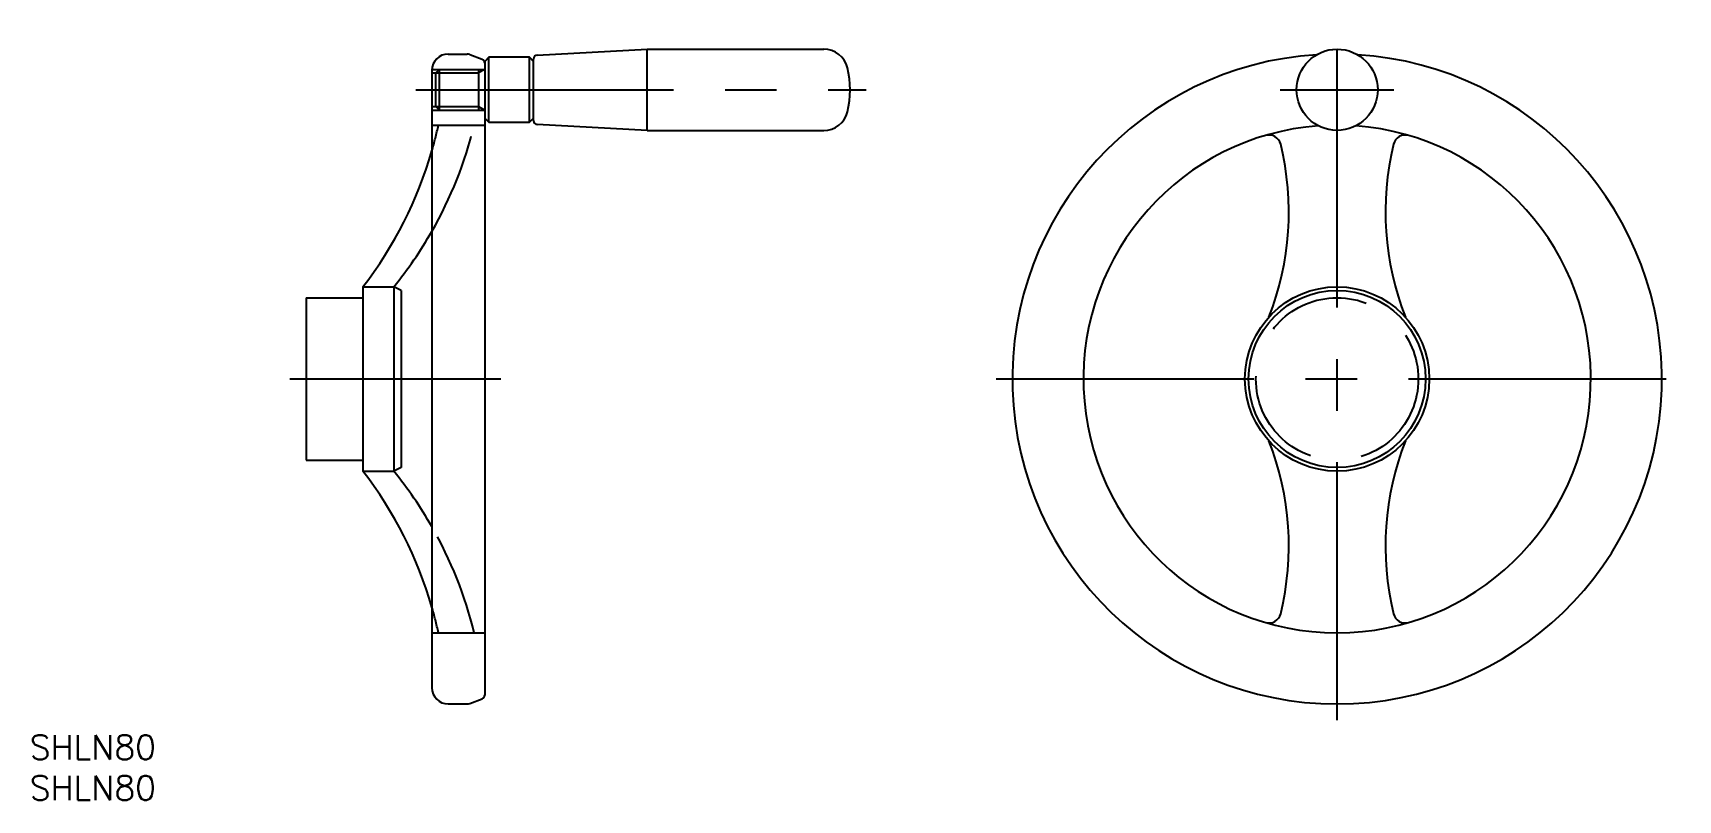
# Model space of a CAD drawing. Extents: x -161 to 42, y -52 to 43.
import ezdxf

# ---------------------------------------------------------------- set-up
doc = ezdxf.new("R2010")
doc.units = 0
doc.linetypes.add('CENTER', pattern=[50.8, 31.75, -6.35, 6.35, -6.35])
doc.linetypes.add('DASHED', pattern=[19.05, 12.7, -6.35])
doc.layers.get('0').update_dxf_attribs({"linetype": 'CONTINUOUS'})
doc.layers.add('CENTER', color=1, linetype='CENTER')
doc.styles.get("Standard").update_dxf_attribs({"font": 'txt.shx', "height": 3, "bigfont": 'bigfont.shx'})

msp = doc.modelspace()

# ---------------------------------------------------------------- linework, layer by layer
at = {"color": 7, "linetype": 'CONTINUOUS'}
for p, q in [((-98.53, 39.88), (-85, 40.6)), ((-85, 40.6), (-63.24, 40.6)), ((-85, 30.6), (-85, 40.6)), ((-109.5, 40), (-107.18, 40)), ((-106.83, 39.94), (-105.32, 39.37)), ((-104.5, 39.6), (-105, 39.1)), ((-105, 39.1), (-105, -38.9)), ((-104.5, 31.6), (-104.5, 39.6)), ((-99.5, 39.6), (-104.5, 39.6)), ((-99.5, 31.6), (-99.5, 39.6)), ((-99, 39.1), (-99.5, 39.6)), ((-99, 31.82), (-99, 39.38)), ((-111.5, 38), (-111.5, -38)), ((-105, 32.1), (-104.5, 31.6)), ((-104.5, 31.6), (-99.5, 31.6)), ((-99.5, 31.6), (-99, 32.1)), ((-85, 30.6), (-98.53, 31.32)), ((-85, 30.6), (-63.24, 30.6)), ((-120, 11.35), (-120, -11.35)), ((-120, 11.35), (-116.2, 11.35)), ((-116.2, 11.35), (-116.2, -11.35)), ((-115.3, 10.9), (-116.2, 11.35)), ((-115.3, 10.9), (-115.3, -10.9)), ((-127, 10), (-120, 10)), ((-127, 10), (-127, -10)), ((-127, -10), (-120, -10)), ((-120, -11.35), (-116.2, -11.35)), ((-115.3, -10.9), (-116.2, -11.35)), ((-109.5, -40), (-107.18, -40)), ((-106.83, -39.94), (-105.32, -39.37))]:
    msp.add_line(p, q, dxfattribs=at)
at = {"color": 3, "linetype": 'DASHED'}
for p, q in [((-111.5, 38.1), (-105, 38.1)), ((-111.5, 37.67), (-105.75, 37.67)), ((-111, 37.67), (-110.57, 38.1)), ((-111, 33.53), (-111, 37.67)), ((-110.57, 33.1), (-110.57, 38.1)), ((-105.75, 38.1), (-105.75, 33.1)), ((-105, 38.1), (-105.75, 37.67)), ((-111.5, 33.53), (-105.75, 33.53)), ((-111.5, 33.1), (-105, 33.1)), ((-110.57, 33.1), (-111, 33.53)), ((-105.75, 33.53), (-105, 33.1)), ((-111.5, 31.25), (-105, 31.25)), ((-111.5, -31.25), (-105, -31.25))]:
    msp.add_line(p, q, dxfattribs=at)
at = {"color": 7, "linetype": 'CONTINUOUS'}
for centre, radius in [((0, 35.6), 5), ((0, 0), 11.35), ((0, 0), 10.9)]:
    msp.add_circle(centre, radius, dxfattribs=at)
at = {"color": 3, "linetype": 'DASHED'}
msp.add_circle((0, 0), 10, dxfattribs=at)
at = {"color": 7, "linetype": 'CONTINUOUS'}
for centre, radius, start, end in [((-63.24, 37.6), 3, 13.7755, 90), ((-109.5, 38), 2, 90, 180), ((-107.18, 39), 1, 69.444, 90), ((-105.5, 38.9), 0.5, 360, 69.444), ((-98.5, 39.38), 0.5, 93.0665, 180), ((0, 0), 40, 93.6064, 86.3936), ((-71.4, 35.6), 11.4, 346.2245, 13.7755), ((-63.24, 33.6), 3, 270, 346.2245), ((-98.5, 31.82), 0.5, 180, 266.9335), ((0, 0), 31.25, 94.2358, 85.7642), ((-8.41, 28.54), 1.5, 13.7049, 106.4197), ((-41.15, 20.55), 35.2, 338.4447, 13.7049), ((41.15, 20.55), 35.2, 166.2951, 201.5553), ((8.41, 28.54), 1.5, 73.5803, 166.2951), ((-159.54, 41.95), 50, 322.2626, 343.9093), ((-154.9, 43.01), 50, 320.7081, 330.2189), ((-41.15, -20.55), 35.2, 346.2951, 21.5553), ((41.15, -20.55), 35.2, 158.4447, 193.7049), ((-159.54, -41.95), 50, 16.0907, 37.7374), ((-154.9, -43.01), 50, 29.7811, 39.2919), ((-8.41, -28.54), 1.5, 253.5803, 346.2951), ((8.41, -28.54), 1.5, 193.7049, 286.4197), ((-109.5, -38), 2, 180, 270), ((-107.18, -39), 1, 270, 290.556), ((-105.5, -38.9), 0.5, 290.556, 0)]:
    msp.add_arc(centre, radius, start, end, dxfattribs=at)
at = {"color": 3, "linetype": 'DASHED'}
for centre, start, end in [((-154.9, 43.01), 330.2189, 346.3924), ((-159.54, 41.95), 343.9093, 347.6406), ((-154.9, -43.01), 13.6076, 29.7811), ((-159.54, -41.95), 12.3594, 16.0907)]:
    msp.add_arc(centre, 50, start, end, dxfattribs=at)
at = {"layer": 'CENTER', "color": 1, "linetype": 'CENTER'}
for p, q in [((0, -42), (0, 42.6)), ((-113.5, 35.6), (-58, 35.6)), ((-7, 35.6), (7, 35.6)), ((-129, 0), (-103, 0)), ((-42, 0), (42, 0))]:
    msp.add_line(p, q, dxfattribs=at)

# ---------------------------------------------------------------- texts
at = {"color": 7, "linetype": 'CONTINUOUS'}
for p in [(-161.04, -46.83), (-161.04, -51.83)]:
    msp.add_text('SHLN80', height=3, dxfattribs=at).set_placement(p)

doc.saveas('drawing.dxf')
